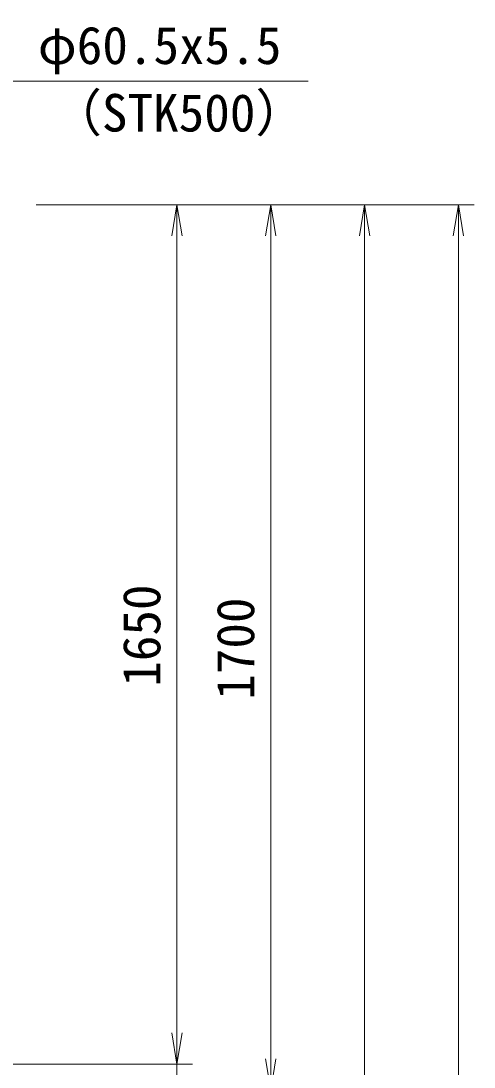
# Model space of a CAD drawing. Units: millimetres, scale not verified. Extents: x -6300 to 6300, y -4455 to 4455.
# Drawn here: x -2041 to -1172, y 1204 to 3213 of the extents above; entities that cross this region are included whole.
import ezdxf
from ezdxf.enums import TextEntityAlignment as Align

# ---------------------------------------------------------------- set-up
doc = ezdxf.new("R2010")
doc.units = ezdxf.units.MM
doc.header["$LTSCALE"] = 30
for name, color, linetype, lineweight in [('0-7_D-STR-DIM', 7, 'Continuous', 9), ('0-8_0', 7, 'Continuous', 9), ('0-9_D-STR-TXT', 7, 'Continuous', 9)]:
    doc.layers.add(name, color=color, linetype=linetype, lineweight=lineweight)
doc.styles.add('ＭＳ ゴシック', font='')
doc.styles.get('ＭＳ ゴシック').set_extended_font_data('MS Gothic')

# ---------------------------------------------------------------- blocks, each defined once
blk = doc.blocks.new('_Open')
at = {"layer": '0-8_0'}
blk.add_line((-30, 5), (0, 0), dxfattribs=at)
blk.add_lwpolyline([(-30, -5), (0, 0), (-30, 0)], dxfattribs=at)

msp = doc.modelspace()

# ---------------------------------------------------------------- linework, layer by layer
at = {"layer": '0-7_D-STR-DIM'}
for p, q in [((-2012.18, 2859.73), (-1352.18, 2859.73)), ((-2012.18, 2859.73), (-1172.18, 2859.73)), ((-2012.18, 2859.73), (-1712.18, 2859.73)), ((-2012.18, 2859.73), (-1532.18, 2859.73)), ((-1742.18, 2799.73), (-1742.18, 1269.73)), ((-1562.18, 2799.73), (-1562.18, 1219.73)), ((-1382.18, -580.27), (-1382.18, 2799.73)), ((-1202.18, -980.27), (-1202.18, 2799.73)), ((-1742.18, 1269.73), (-1742.18, 1329.73)), ((-2447.18, 1209.73), (-1712.18, 1209.73)), ((-2447.18, 1209.73), (-1712.18, 1209.73)), ((-1742.18, 1209.73), (-1742.18, 1159.73))]:
    msp.add_line(p, q, dxfattribs=at)
at = {"layer": '0-9_D-STR-TXT'}
msp.add_lwpolyline([(-1490.37, 3096.82), (-2304.44, 3096.82), (-2386.56, 2771.14)], dxfattribs=at)

# ---------------------------------------------------------------- block references
at = {"layer": '0-7_D-STR-DIM', "xscale": 2, "yscale": 2}
for p, rotation in [((-1742.18, 2859.73), 90), ((-1562.18, 2859.73), 90), ((-1382.18, 2859.73), 90), ((-1202.18, 2859.73), 90), ((-1742.18, 1209.73), 270), ((-1742.18, 1209.73), 270), ((-1562.18, 1159.73), 270)]:
    msp.add_blockref('_Open', p, dxfattribs=dict(at, rotation=rotation))

# ---------------------------------------------------------------- texts
at = {"layer": '0-7_D-STR-DIM', "style": 'ＭＳ ゴシック'}
for s, p in [('1650', (-1752.3, 1934.38)), ('1700', (-1572.3, 1909.38))]:
    msp.add_text(s, height=72.14, rotation=90, dxfattribs=at).set_placement(p, align=Align.BOTTOM_LEFT)
at = {"layer": '0-9_D-STR-TXT', "style": 'ＭＳ ゴシック'}
for s, p in [('門柱 φ60.5x5.5', (-2254.78, 3108.08)), ('（STK500）', (-1984.4, 2978.58))]:
    msp.add_text(s, height=72.14, dxfattribs=at).set_placement(p, align=Align.BOTTOM_LEFT)

doc.saveas('drawing.dxf')
